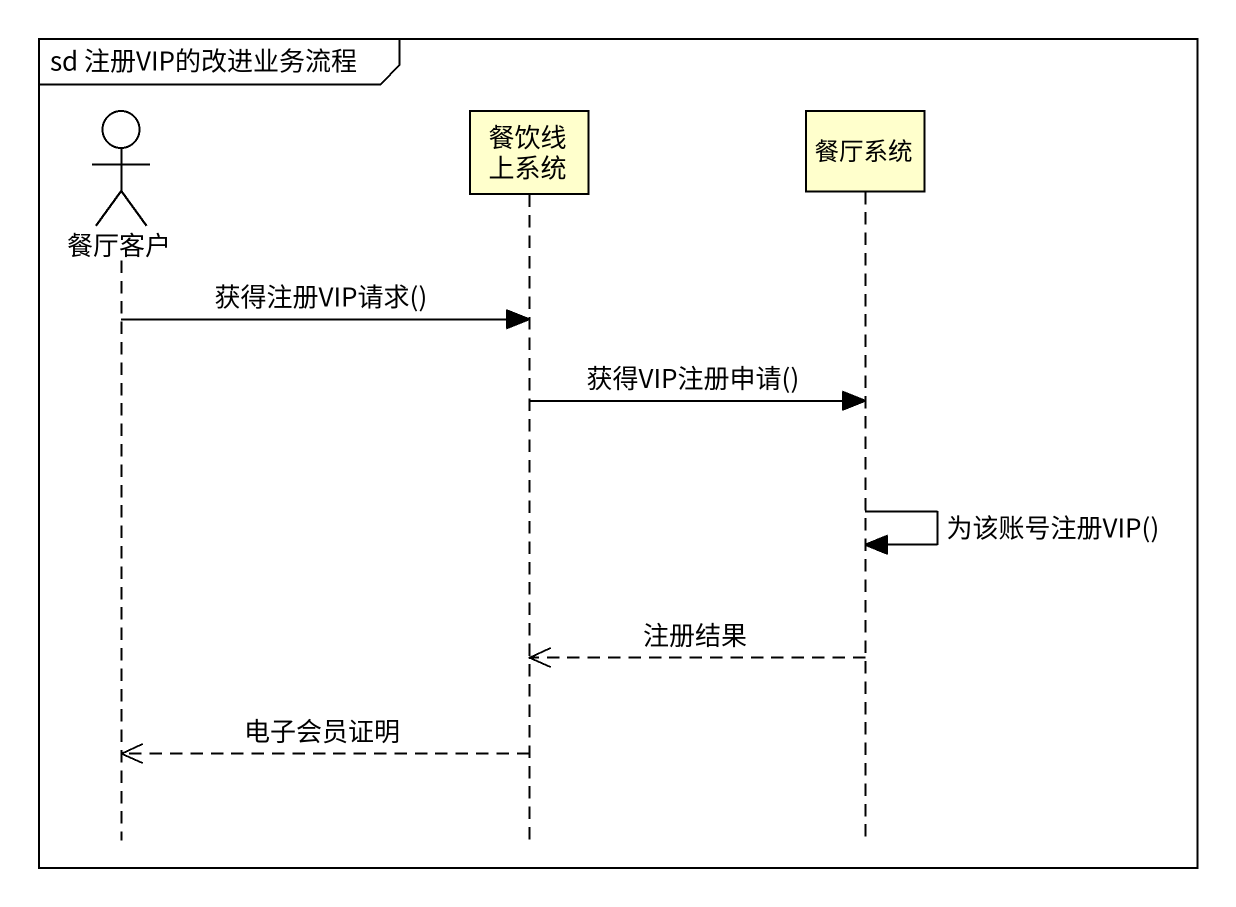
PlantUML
@startuml
mainframe sd 注册VIP的改进业务流程
hide footbox
actor 餐厅客户
participant 餐饮线上系统
participant 餐厅系统

餐厅客户 -> 餐饮线上系统 : 获得注册VIP请求()
餐饮线上系统 -> 餐厅系统 : 获得VIP注册申请()
餐厅系统 -> 餐厅系统 : 为该账号注册VIP()
餐厅系统 -->> 餐饮线上系统 : 注册结果
餐饮线上系统 -->> 餐厅客户 : 电子会员证明
@enduml
